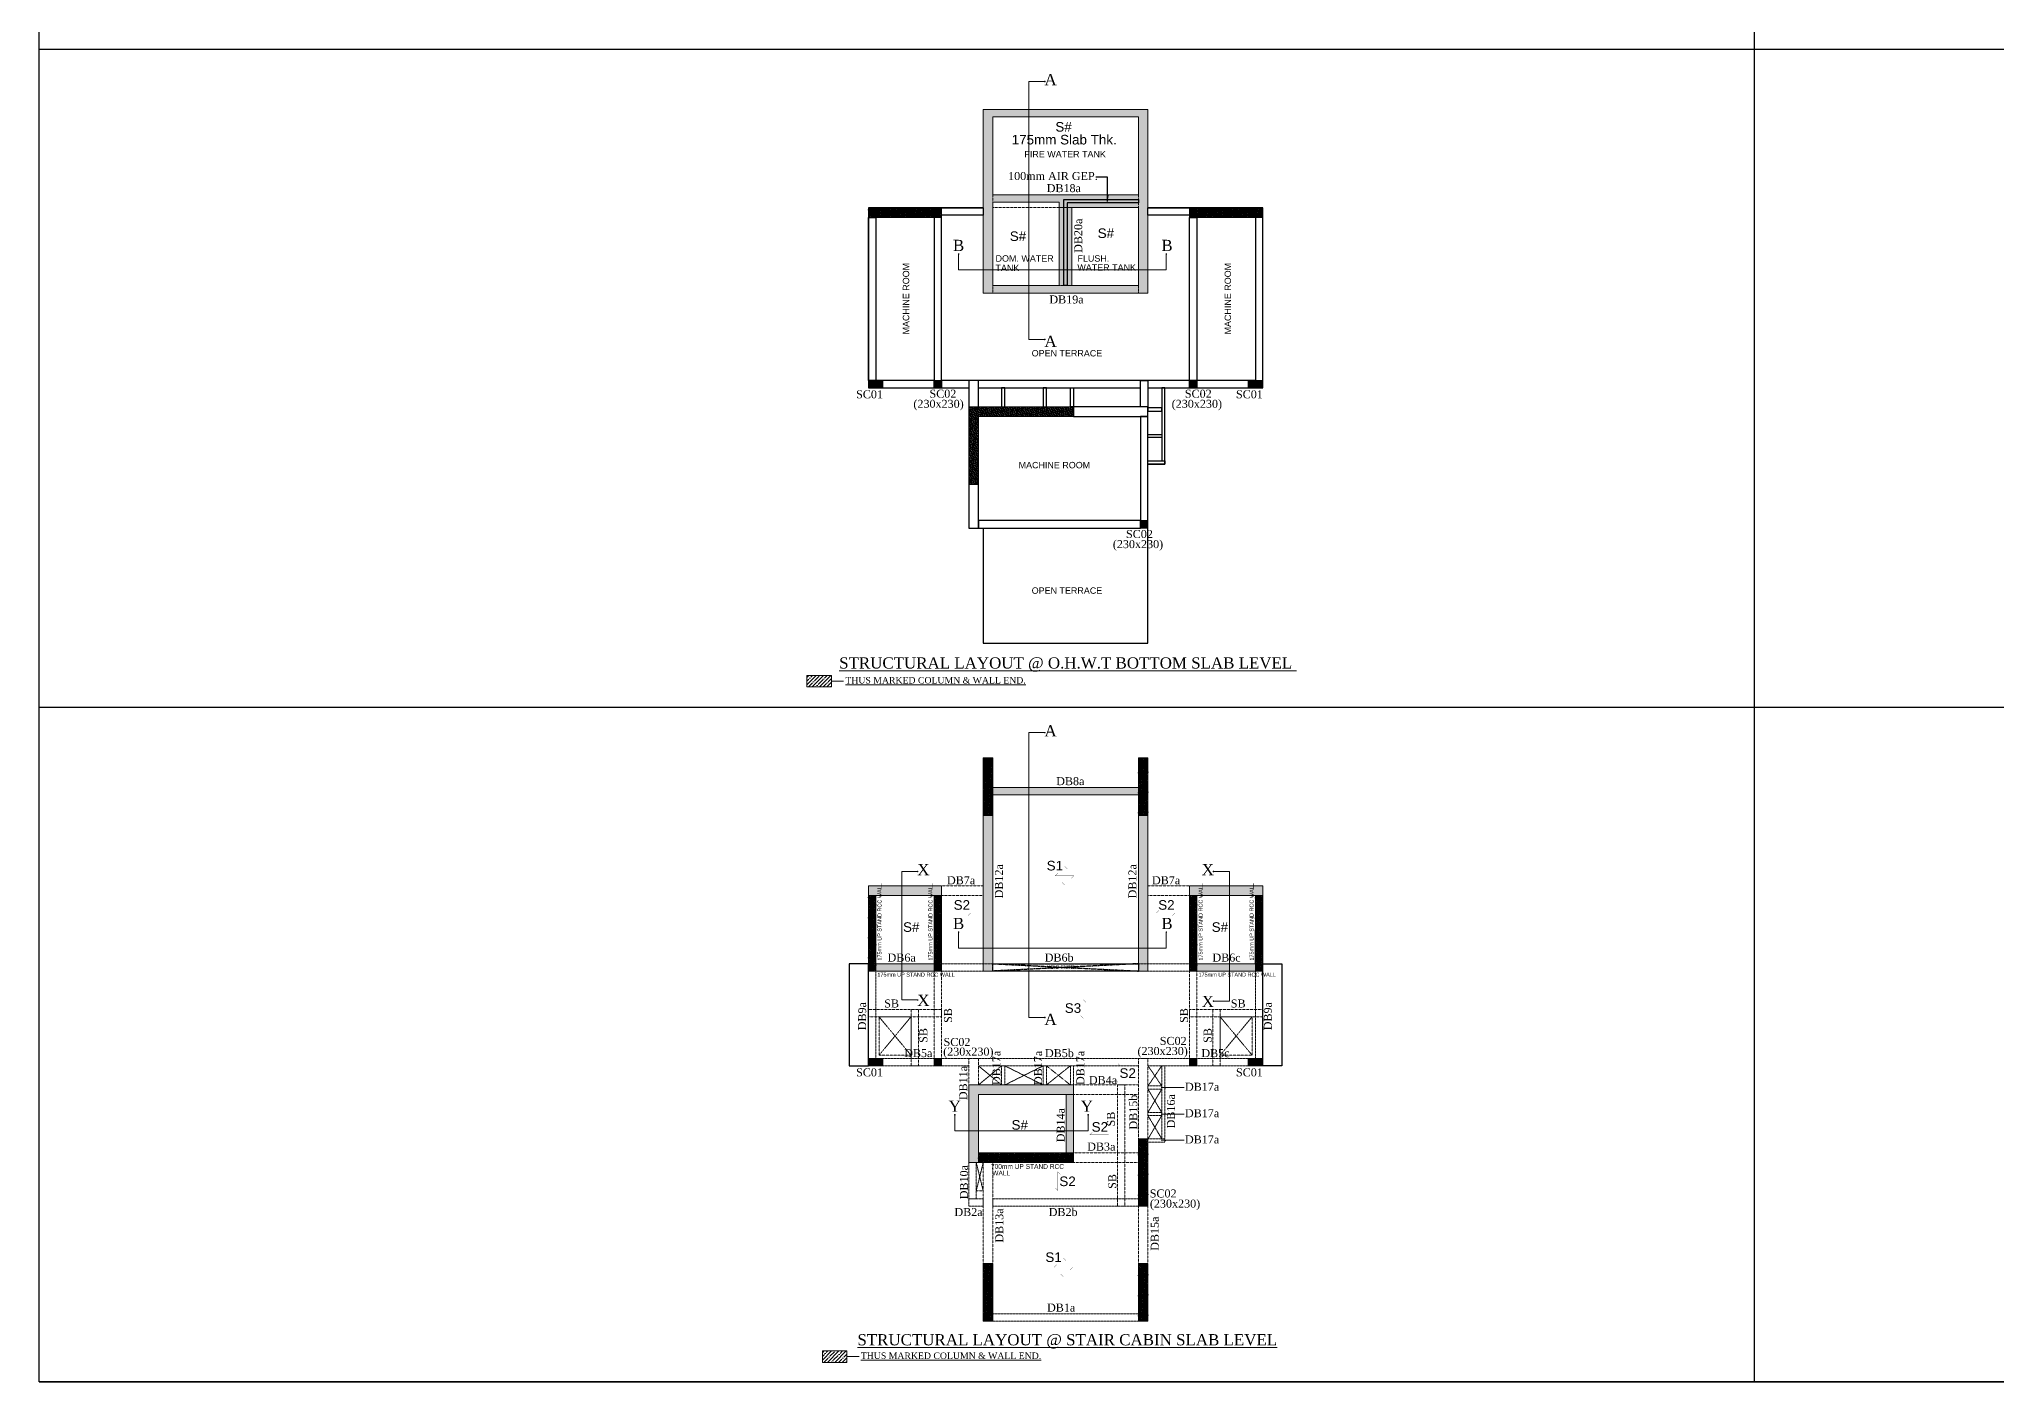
# Model space of a CAD drawing. Header units: millimetres. Extents: x 9787089 to 10042845, y -7706546 to -7623003.
# Drawn here: x 9787089 to 9848265, y -7706546 to -7664582 of the extents above; entities that cross this region are included whole.
import ezdxf
from ezdxf.enums import TextEntityAlignment as Align

# ---------------------------------------------------------------- set-up
doc = ezdxf.new("R2010")
doc.units = ezdxf.units.MM
doc.header["$LTSCALE"] = 10
doc.linetypes.add('( Hidden )', pattern=[0.375, 0.25, -0.125])
doc.linetypes.add('HIDDEN', pattern=[0.375, 0.25, -0.125])
for name, color, linetype, lineweight in [('PROJECTION', 8, 'Continuous', 15), ('S-B-100X600', 2, 'HIDDEN', 0), ('S-B-230X450', 132, 'HIDDEN', 0), ('S-B-230X600', 1, 'HIDDEN', 0), ('S-B-300X600', 30, 'HIDDEN', 0), ('S-B-400X450', 221, 'HIDDEN', 0), ('S-B-SB', 3, 'HIDDEN', 0), ('S-COLUMN_H', 250, 'Continuous', 0), ('S-CUT OUT LINE', 9, 'Continuous', 0), ('S-SECTION MARK', 7, 'Continuous', 0), ('S-STEEL SLAB', 6, 'Continuous', 0), ('S-TEXT', 7, 'Continuous', 0), ('S-TEXT B', 7, 'Continuous', 0), ('S-TEXT TITLE', 1, 'Continuous', 0), ('SLAB NO', 30, 'Continuous', 0)]:
    doc.layers.add(name, color=color, linetype=linetype, lineweight=lineweight)
doc.layers.add('S-COLUMN & WALL', color=7, linetype='Continuous', lineweight=18, true_color=0xfa321e)
doc.styles.add('135', font='arial.ttf', dxfattribs={"width": 0.8, "height": 135})
doc.styles.add('arial narrow', font='ARIALN.TTF')
doc.styles.add('dim', font='arial.ttf')
doc.styles.get("Standard").update_dxf_attribs({"font": 'arial.ttf'})
doc.styles.add('TEXT', font='times.ttf')
doc.dimstyles.new('75', dxfattribs={"dimtxt": 135, "dimasz": 90, "dimexe": 0.1, "dimexo": 0.03, "dimgap": 0.09, "dimtad": 1, "dimdec": 0, "dimzin": 0, "dimdsep": 46, "dimtxsty": '135', "dimblk": 'ARCHTICK', "dimcen": 0.09, "dimclrd": 256, "dimclre": 256, "dimclrt": 256, "dimadec": 0, "dimazin": 0, "dimtfac": 1, "dimtdec": 0, "dimtofl": 0, "dimtmove": 1, "dimatfit": 3, "dimldrblk": 'DOTSMALL', "dimfxl": 1, "dimtolj": 1, "dimtzin": 0, "dimlwd": -1, "dimlwe": -1, "dimarcsym": 0})
doc.dimstyles.new('SETU', dxfattribs={"dimtxt": 200, "dimasz": 200, "dimexe": 100, "dimexo": 100, "dimgap": 35, "dimtad": 1, "dimdec": 0, "dimzin": 0, "dimdsep": 46, "dimtxsty": 'Standard', "dimblk": 'OBLIQUE', "dimcen": 0.09, "dimdle": 100, "dimclrd": 256, "dimclre": 256, "dimclrt": 256, "dimadec": 1, "dimazin": 0, "dimtfac": 1, "dimtdec": 0, "dimtix": 1, "dimtofl": 0, "dimtmove": 2, "dimatfit": 0, "dimfxl": 1, "dimtolj": 1, "dimtzin": 0, "dimlwd": -1, "dimlwe": -1, "dimarcsym": 0})
pattern_1 = [(45, (0, 11662.937), (16.83798023, 61.73926083), [79.375, -15.875, 0, -15.875])]
pattern_2 = [(45, (10035, 11662.937), (16.83798023, 61.73926083), [79.375, -15.875, 0, -15.875])]
pattern_3 = [(45, (0, 6754.18), (16.83798023, 61.73926083), [79.375, -15.875, 0, -15.875])]

# ---------------------------------------------------------------- blocks, each defined once
blk = doc.blocks.new('_Oblique')
at = {"color": 0, "linetype": 'ByBlock', "lineweight": -2}
blk.add_line((-0.5, -0.5), (0.5, 0.5), dxfattribs=at)
blk = doc.blocks.new('_ArchTick')
at = {"color": 0, "linetype": 'ByBlock', "const_width": 0.15}
blk.add_lwpolyline([(-0.5, -0.5), (0.5, 0.5)], dxfattribs=at)
blk = doc.blocks.new('SLAB')
at = {"layer": 'S-STEEL SLAB', "const_width": 5}
blk.add_lwpolyline([(60, -117), (0, -177), (0, 255), (-60, 195)], dxfattribs=at)

msp = doc.modelspace()

# ---------------------------------------------------------------- hatches: boundary and pattern name
at = {"ltscale": 0.1, "true_color": 0x00ffff}
h = msp.add_hatch(dxfattribs=at)
h.set_pattern_fill('ANGLE', color=4, scale=5, angle=45)
h.set_pattern_definition([(45, (0, -5953.713), (-24.69570433, 24.69570433), [25.4, -9.525]), (135, (0, -5953.713), (-24.69570433, -24.69570433), [25.4, -9.525])])
h.paths.add_polyline_path([(9821439.3, -7669595.6), (9821439.3, -7669695.6), (9819214.3, -7669695.6), (9819214.3, -7672285.6), (9819114.3, -7672285.6), (9819114.3, -7669595.6)])
at = {"layer": 'PROJECTION', "ltscale": 25}
h = msp.add_hatch(dxfattribs=at)
h.set_pattern_fill('ANSI35', color=8, scale=650)
h.set_pattern_definition([(45, (9756392.47, -7607306), (-114.90485, 114.90485), []), (45, (9756507.37, -7607306), (-114.90485, 114.90485), [203.125, -40.625, 0, -40.625])])
h.paths.add_polyline_path([(9811081.5, -7684469.4), (9811846.4, -7684469.4), (9811846.4, -7684828.5), (9811081.5, -7684828.5)])
h = msp.add_hatch(dxfattribs=at)
h.set_pattern_fill('ANSI35', color=8, scale=650)
h.set_pattern_definition([(45, (9756875.51, -7628415.74), (-114.90485, 114.90485), []), (45, (9756990.42, -7628415.74), (-114.90485, 114.90485), [203.125, -40.625, 0, -40.625])])
h.paths.add_polyline_path([(9811564.5, -7705579.1), (9812329.4, -7705579.1), (9812329.4, -7705938.3), (9811564.5, -7705938.3)])
at = {"layer": 'S-COLUMN & WALL', "lineweight": 0, "true_color": 0x4dffa6}
h = msp.add_hatch(dxfattribs=at)
h.set_pattern_fill('AR-CONC', color=101, scale=0.5)
h.set_pattern_definition([(50, (11818.47, -575.006), (91.0923345, -7.96954277), [9.525, -104.775]), (355, (11818.47, -575.01), (-17.6217107, 95.5284226), [7.62, -83.8202921]), (100.4514447, (11826.06, -575.67), (73.47062355, 87.55887596), [8.0950044, -89.0451223]), (46.1842, (11818.47, -549.61), (135.5395204, -21.021164), [14.2875, -157.1625]), (96.6355576, (11829.76, -551.36), (118.702067, 123.7130623), [12.1425116, -133.5678041]), (351.1841512, (11818.47, -549.6), (118.702067, 123.7130623), [11.4299835, -125.729866]), (21, (11831.17, -555.956), (75.80719563, -51.1325991), [9.525, -104.775]), (326, (11831.17, -555.96), (30.9010142, 92.09398306), [7.62, -83.82]), (71.451445, (11837.484, -560.22), (106.70820964, 40.96138444), [8.0950044, -89.0449688]), (37.5, (11818.467, -575.006), (1.544301625, 42.27751944), [0, -82.804, 0, -85.09, 0, -84.1375]), (7.5, (11818.467, -575.006), (33.40983126, 50.09028741), [0, -48.514, 0, -80.899, 0, -32.0675]), (327.5, (11790.146, -575.006), (67.79529758, -2.864372), [0, -31.75, 0, -99.06, 0, -131.445]), (317.5, (11777.446, -575.006), (74.0645907, 12.71324552), [0, -41.275, 0, -65.786, 0, -93.345])])
h.paths.add_polyline_path([(9816589.3, -7672515.6), (9821739.3, -7672515.6), (9821739.3, -7666782.3), (9816589.3, -7666782.3)])
h.paths.add_polyline_path([(9821439.3, -7669445.6), (9816889.3, -7669445.6), (9816889.3, -7667012.3), (9821439.3, -7667012.3)], flags=16)
h.paths.add_polyline_path([(9821439.3, -7669695.6), (9819214.3, -7669695.6), (9819214.3, -7672285.6), (9819114.3, -7672285.6), (9819114.3, -7669595.6), (9821439.3, -7669595.6)], flags=16)
h.paths.add_polyline_path([(9819364.3, -7672285.6), (9821439.3, -7672285.6), (9821439.3, -7669845.6), (9819364.3, -7669845.6)], flags=16)
h.paths.add_polyline_path([(9818964.3, -7669675.6), (9816889.3, -7669675.6), (9816889.3, -7672285.6), (9818964.3, -7672285.6)], flags=16)
at = {"layer": 'S-COLUMN & WALL', "ltscale": 0.1}
h = msp.add_hatch(color=250, dxfattribs=at)
h.dxf.hatch_style = 1
h.paths.add_polyline_path([(9813004.3, -7675245.5), (9813454.3, -7675245.5), (9813454.3, -7675475.5), (9813004.3, -7675475.5)])
h = msp.add_hatch(color=250, dxfattribs=at)
h.dxf.hatch_style = 1
h.paths.add_polyline_path([(9815059.3, -7675245.5), (9815289.3, -7675245.5), (9815289.3, -7675475.5), (9815059.3, -7675475.5)])
h = msp.add_hatch(color=250, dxfattribs=at)
h.dxf.hatch_style = 1
h.paths.add_polyline_path([(9823039.3, -7675245.5), (9823269.3, -7675245.5), (9823269.3, -7675475.5), (9823039.3, -7675475.5)])
h = msp.add_hatch(color=250, dxfattribs=at)
h.dxf.hatch_style = 1
h.paths.add_polyline_path([(9824874.3, -7675245.5), (9825324.3, -7675245.5), (9825324.3, -7675475.5), (9824874.3, -7675475.5)])
h = msp.add_hatch(color=250, dxfattribs=at)
h.dxf.hatch_style = 1
h.paths.add_polyline_path([(9821509.3, -7679630.6), (9821739.3, -7679630.6), (9821739.3, -7679860.6), (9821509.3, -7679860.6)])
at = {"layer": 'S-COLUMN & WALL', "lineweight": 0, "true_color": 0x4dffa6}
h = msp.add_hatch(dxfattribs=at)
h.set_pattern_fill('AR-CONC', color=101, scale=0.5)
h.set_pattern_definition([(50, (0, 11662.94), (91.0923345, -7.96954277), [9.525, -104.775]), (355, (0, 11662.94), (-17.6217107, 95.5284226), [7.62, -83.8202921]), (100.4514447, (7.59, 11662.27), (73.47062355, 87.55887596), [8.0950044, -89.0451223]), (46.1842, (0, 11688.34), (135.5395204, -21.021164), [14.2875, -157.1625]), (96.6355576, (11.3, 11686.59), (118.702067, 123.7130623), [12.1425116, -133.5678041]), (351.1841512, (0, 11688.34), (118.702067, 123.7130623), [11.4299835, -125.729866]), (21, (12.7, 11681.99), (75.80719563, -51.1325991), [9.525, -104.775]), (326, (12.7, 11681.99), (30.9010142, 92.09398306), [7.62, -83.82]), (71.451445, (19.02, 11677.73), (106.70820964, 40.96138444), [8.0950044, -89.0449688]), (37.5, (0, 11662.937), (1.544301625, 42.27751944), [0, -82.804, 0, -85.09, 0, -84.1375]), (7.5, (0, 11662.937), (33.40983126, 50.09028741), [0, -48.514, 0, -80.899, 0, -32.0675]), (327.5, (-28.32, 11662.937), (67.79529758, -2.864372), [0, -31.75, 0, -99.06, 0, -131.445]), (317.5, (-41.02, 11662.94), (74.0645907, 12.71324552), [0, -41.275, 0, -65.786, 0, -93.345])])
h.paths.add_polyline_path([(9816589.3, -7693707.5), (9816589.3, -7687974.2), (9821739.3, -7687974.2), (9821739.2, -7693707.5), (9821439.2, -7693707.5), (9821439.2, -7688204.2), (9816889.3, -7688204.2), (9816889.3, -7693707.5)])
at = {"layer": 'S-COLUMN & WALL', "lineweight": 0, "true_color": 0xff668c}
h = msp.add_hatch(dxfattribs=at)
h.set_pattern_fill('AR-CONC', color=11, scale=0.5)
h.paths.add_polyline_path([(9813004.3, -7691347.5), (9813004.3, -7693707.5), (9815289.3, -7693707.5), (9815289.3, -7691347.5), (9815060.1, -7691347.5), (9815058.5, -7693477.5), (9813234.1, -7693477.5), (9813234.1, -7691347.5)])
h = msp.add_hatch(dxfattribs=at)
h.set_pattern_fill('AR-CONC', color=11, scale=0.5)
h.set_pattern_definition([(50, (10035, 0), (91.0923345, -7.96954277), [9.525, -104.775]), (355, (10035, 0), (-17.6217107, 95.5284226), [7.62, -83.8202921]), (100.4514447, (10042.59, -0.66), (73.47062355, 87.55887596), [8.0950044, -89.0451223]), (46.1842, (10035, 25.4), (135.5395204, -21.021164), [14.2875, -157.1625]), (96.6355576, (10046.29, 23.65), (118.702067, 123.7130623), [12.1425116, -133.5678041]), (351.1841512, (10035, 25.4), (118.702067, 123.7130623), [11.4299835, -125.729866]), (21, (10047.7, 19.05), (75.80719563, -51.1325991), [9.525, -104.775]), (326, (10047.7, 19.05), (30.9010142, 92.09398306), [7.62, -83.82]), (71.451445, (10054.015, 14.79), (106.70820964, 40.96138444), [8.0950044, -89.0449688]), (37.5, (10034.998, 0), (1.544301625, 42.27751944), [0, -82.804, 0, -85.09, 0, -84.1375]), (7.5, (10035, 0), (33.40983126, 50.09028741), [0, -48.514, 0, -80.899, 0, -32.0675]), (327.5, (10006.677, 0), (67.79529758, -2.864372), [0, -31.75, 0, -99.06, 0, -131.445]), (317.5, (9993.977, 0), (74.0645907, 12.71324552), [0, -41.275, 0, -65.786, 0, -93.345])])
h.paths.add_polyline_path([(9823039.3, -7691347.5), (9823039.3, -7693707.5), (9825324.3, -7693707.5), (9825324.3, -7691347.5), (9825095.1, -7691347.5), (9825093.5, -7693477.5), (9823269.1, -7693477.5), (9823269.1, -7691347.5)])
at = {"layer": 'S-COLUMN & WALL', "ltscale": 0.1}
h = msp.add_hatch(color=250, dxfattribs=at)
h.dxf.hatch_style = 1
h.paths.add_polyline_path([(9813004.3, -7696437.4), (9813454.3, -7696437.4), (9813454.3, -7696667.4), (9813004.3, -7696667.4)])
h = msp.add_hatch(color=250, dxfattribs=at)
h.dxf.hatch_style = 1
h.paths.add_polyline_path([(9815059.3, -7696437.4), (9815289.3, -7696437.4), (9815289.3, -7696667.4), (9815059.3, -7696667.4)])
h = msp.add_hatch(color=250, dxfattribs=at)
h.dxf.hatch_style = 1
h.paths.add_polyline_path([(9823039.3, -7696437.4), (9823269.3, -7696437.4), (9823269.3, -7696667.4), (9823039.3, -7696667.4)])
h = msp.add_hatch(color=250, dxfattribs=at)
h.dxf.hatch_style = 1
h.paths.add_polyline_path([(9824874.3, -7696437.4), (9825324.3, -7696437.4), (9825324.3, -7696667.4), (9824874.3, -7696667.4)])
at = {"layer": 'S-COLUMN & WALL', "lineweight": 0, "true_color": 0x8157ff}
h = msp.add_hatch(dxfattribs=at)
h.set_pattern_fill('AR-CONC', color=171, scale=0.5)
h.set_pattern_definition([(50, (-2e-06, -21191.935), (91.0923345, -7.96954277), [9.525, -104.775]), (355, (-2e-06, -21191.935), (-17.6217107, 95.5284226), [7.62, -83.8202921]), (100.4514447, (7.59, -21192.6), (73.47062355, 87.55887596), [8.0950044, -89.0451223]), (46.1842, (-2e-06, -21166.54), (135.5395204, -21.021164), [14.2875, -157.1625]), (96.6355576, (11.3, -21168.29), (118.702067, 123.7130623), [12.1425116, -133.5678041]), (351.1841512, (-2e-06, -21166.54), (118.702067, 123.7130623), [11.4299835, -125.729866]), (21, (12.7, -21172.885), (75.80719563, -51.1325991), [9.525, -104.775]), (326, (12.7, -21172.885), (30.9010142, 92.09398306), [7.62, -83.82]), (71.451445, (19.02, -21177.15), (106.70820964, 40.96138444), [8.0950044, -89.0449688]), (37.5, (-2e-06, -21191.935), (1.544301625, 42.27751944), [0, -82.804, 0, -85.09, 0, -84.1375]), (7.5, (-2e-06, -21191.935), (33.40983126, 50.09028741), [0, -48.514, 0, -80.899, 0, -32.0675]), (327.5, (-28.32, -21191.935), (67.79529758, -2.864372), [0, -31.75, 0, -99.06, 0, -131.445]), (317.5, (-41.02, -21191.935), (74.0645907, 12.71324552), [0, -41.275, 0, -65.786, 0, -93.345])])
h.paths.add_polyline_path([(9816439.3, -7699692.5), (9819414.3, -7699692.5), (9819414.3, -7697567.5), (9819184.3, -7697567.5), (9819184.3, -7699462.5), (9816439.3, -7699462.5)])
at = {"layer": 'S-COLUMN & WALL', "ltscale": 0.1}
h = msp.add_hatch(color=250, dxfattribs=at)
h.dxf.hatch_style = 1
h.paths.add_polyline_path([(9821509.3, -7700822.5), (9821739.3, -7700822.5), (9821739.3, -7701052.5), (9821509.3, -7701052.5)])
at = {"layer": 'S-COLUMN_H', "lineweight": 0}
h = msp.add_hatch(dxfattribs=at)
h.set_pattern_fill('ANSI36', color=8, scale=10)
h.set_pattern_definition(pattern_3)
h.paths.add_polyline_path([(9813004.3, -7670155.6), (9815289.3, -7670155.6), (9815289.3, -7669855.6), (9813004.3, -7669855.6)])
h = msp.add_hatch(dxfattribs=at)
h.set_pattern_fill('ANSI36', color=8, scale=10)
h.set_pattern_definition(pattern_3)
h.paths.add_polyline_path([(9823039.3, -7670155.6), (9825324.3, -7670155.6), (9825324.3, -7669855.6), (9823039.3, -7669855.6)])
h = msp.add_hatch(dxfattribs=at)
h.set_pattern_fill('ANSI36', color=8, scale=10)
h.set_pattern_definition(pattern_3)
h.paths.add_polyline_path([(9816439.3, -7676375.6), (9819414.3, -7676375.6), (9819414.3, -7676075.6), (9816139.3, -7676075.6), (9816139.3, -7678500.6), (9816439.3, -7678500.6), (9816439.3, -7678200.6)])
h = msp.add_hatch(dxfattribs=at)
h.set_pattern_fill('ANSI36', color=8, scale=10)
h.set_pattern_definition(pattern_1)
h.paths.add_polyline_path([(9816589.3, -7688842.5), (9816889.3, -7688842.5), (9816889.3, -7687042.5), (9816589.3, -7687042.5)])
h = msp.add_hatch(dxfattribs=at)
h.set_pattern_fill('ANSI36', color=8, scale=10)
h.set_pattern_definition(pattern_1)
h.paths.add_polyline_path([(9821439.3, -7688842.5), (9821739.3, -7688842.5), (9821739.3, -7687042.5), (9821439.3, -7687042.5)])
h = msp.add_hatch(color=8, dxfattribs=at)
h.dxf.hatch_style = 1
h.paths.add_polyline_path([(9815289.3, -7691347.5), (9815289.3, -7691047.5), (9813004.3, -7691047.5), (9813004.3, -7691347.5)])
h = msp.add_hatch(dxfattribs=at)
h.set_pattern_fill('ANSI36', color=8, scale=10)
h.set_pattern_definition(pattern_1)
h.paths.add_polyline_path([(9813234.3, -7691347.5), (9813004.3, -7691347.5), (9813004.3, -7693707.5), (9813234.3, -7693707.5)])
h = msp.add_hatch(dxfattribs=at)
h.set_pattern_fill('ANSI36', color=8, scale=10)
h.set_pattern_definition(pattern_1)
h.paths.add_polyline_path([(9815059.3, -7693707.5), (9815289.3, -7693707.5), (9815289.3, -7691347.5), (9815059.3, -7691347.5)])
h = msp.add_hatch(color=8, dxfattribs=at)
h.dxf.hatch_style = 1
h.paths.add_polyline_path([(9825324.3, -7691347.5), (9825324.3, -7691047.5), (9823039.3, -7691047.5), (9823039.3, -7691347.5)])
h = msp.add_hatch(dxfattribs=at)
h.set_pattern_fill('ANSI36', color=8, scale=10)
h.set_pattern_definition(pattern_2)
h.paths.add_polyline_path([(9823269.3, -7691347.5), (9823039.3, -7691347.5), (9823039.3, -7693707.5), (9823269.3, -7693707.5)])
h = msp.add_hatch(dxfattribs=at)
h.set_pattern_fill('ANSI36', color=8, scale=10)
h.set_pattern_definition(pattern_2)
h.paths.add_polyline_path([(9825094.3, -7693707.5), (9825324.3, -7693707.5), (9825324.3, -7691347.5), (9825094.3, -7691347.5)])
h = msp.add_hatch(color=8, dxfattribs=at)
h.dxf.hatch_style = 1
h.paths.add_polyline_path([(9816439.3, -7697567.5), (9819414.3, -7697567.5), (9819414.3, -7697267.5), (9816139.3, -7697267.5), (9816139.3, -7699692.5), (9816439.3, -7699692.5), (9816439.3, -7699392.5)])
h = msp.add_hatch(dxfattribs=at)
h.set_pattern_fill('ANSI36', color=8, scale=10)
h.set_pattern_definition(pattern_1)
h.paths.add_polyline_path([(9821439.3, -7701052.5), (9821739.3, -7701052.5), (9821739.3, -7698952.5), (9821439.3, -7698952.5)])
h = msp.add_hatch(dxfattribs=at)
h.set_pattern_fill('ANSI36', color=8, scale=10)
h.set_pattern_definition(pattern_1)
h.paths.add_polyline_path([(9819414.3, -7699692.5), (9819414.3, -7699392.5), (9816439.3, -7699392.5), (9816439.3, -7699692.5)])
h = msp.add_hatch(dxfattribs=at)
h.set_pattern_fill('ANSI36', color=8, scale=10)
h.set_pattern_definition(pattern_1)
h.paths.add_polyline_path([(9816589.3, -7704647.5), (9816889.3, -7704647.5), (9816889.3, -7702847.5), (9816589.3, -7702847.5)])
h = msp.add_hatch(dxfattribs=at)
h.set_pattern_fill('ANSI36', color=8, scale=10)
h.set_pattern_definition(pattern_1)
h.paths.add_polyline_path([(9821439.3, -7704647.5), (9821739.3, -7704647.5), (9821739.3, -7702847.5), (9821439.3, -7702847.5)])

# ---------------------------------------------------------------- linework, layer by layer
at = {"color": 8}
for p, q in [((9840676.6, -7623003.1), (9840676.6, -7706545.8)), ((9787089.2, -7664895.1), (9906913.9, -7664895.1)), ((9787089.2, -7685457.3), (9906913.9, -7685457.3)), ((9787089.2, -7706545.8), (9906913.9, -7706545.8))]:
    msp.add_line(p, q, dxfattribs=at)
at = {"color": 212, "linetype": 'HIDDEN', "ltscale": 10, "true_color": 0xcc00cc}
for p, q in [((9821439.2, -7693477.4), (9816889.3, -7693707.4)), ((9816889.3, -7693477.4), (9821439.2, -7693707.4))]:
    msp.add_line(p, q, dxfattribs=at)
at = {"color": 8}
for points in [[(9787089.2, -7623003.1), (10042844.7, -7623003.1), (10042844.7, -7706545.8), (9787089.2, -7706545.8)], [(9813004.3, -7670155.6), (9813234.3, -7670155.6), (9813234.3, -7675245.5), (9813004.3, -7675245.5)], [(9815059.3, -7675245.5), (9815289.3, -7675245.5), (9815289.3, -7670155.6), (9815059.3, -7670155.6)], [(9815288.8, -7669855.6), (9816588.8, -7669855.6), (9816588.8, -7670085.6), (9815288.8, -7670085.6)], [(9821738.8, -7669855.5), (9823038.8, -7669855.5), (9823038.8, -7670085.6), (9821738.8, -7670085.6)], [(9823039.3, -7670155.6), (9823269.3, -7670155.6), (9823269.3, -7675245.5), (9823039.3, -7675245.5)], [(9825094.3, -7675245.5), (9825324.3, -7675245.5), (9825324.3, -7670155.6), (9825094.3, -7670155.6)], [(9813234.3, -7675475.5), (9815059.3, -7675475.5), (9815059.3, -7675245.5), (9813234.3, -7675245.5)], [(9816138.8, -7676075.6), (9816438.8, -7676075.6), (9816438.8, -7675245.5), (9816138.8, -7675245.5)], [(9817163.8, -7676075.6), (9817263.8, -7676075.6), (9817263.8, -7675475.5), (9817163.8, -7675475.5)], [(9818463.8, -7676075.6), (9818563.8, -7676075.6), (9818563.8, -7675475.5), (9818463.8, -7675475.5)], [(9819313.8, -7675475.5), (9819413.8, -7675475.5), (9819413.8, -7676075.5), (9819313.8, -7676075.5)], [(9821508.9, -7675245.5), (9821739.3, -7675245.5), (9821739.3, -7676075.6), (9821508.9, -7676075.6)], [(9822168.9, -7677760.6), (9822268.9, -7677760.6), (9822268.9, -7675475.5), (9822168.9, -7675475.5)], [(9823269.3, -7675475.5), (9825094.3, -7675475.5), (9825094.3, -7675245.5), (9823269.3, -7675245.5)], [(9819414.3, -7676375.6), (9821739.3, -7676375.6), (9821739.3, -7676075.6), (9819414.3, -7676075.6)], [(9821738.9, -7676205.5), (9822168.9, -7676205.5), (9822168.9, -7676105.5), (9821738.9, -7676105.5)], [(9821509.3, -7679630.6), (9821739.3, -7679630.6), (9821739.3, -7676375.6), (9821509.3, -7676375.6)], [(9821738.9, -7676933), (9822168.9, -7676933), (9822168.9, -7677033), (9821738.9, -7677033)], [(9821738.8, -7677760.6), (9822268.9, -7677760.6), (9822268.9, -7677860.5), (9821738.8, -7677860.5)], [(9816439.3, -7678500.6), (9816139.3, -7678500.6), (9816139.3, -7679860.6), (9816439.3, -7679860.6)], [(9816439.3, -7679860.6), (9821509.3, -7679860.6), (9821509.3, -7679630.6), (9816439.3, -7679630.6)], [(9812404.3, -7696667.5), (9813004.3, -7696667.5), (9813004.3, -7693477.5), (9812404.3, -7693477.5)], [(9825324.3, -7693477.5), (9825924.3, -7693477.5), (9825924.3, -7696667.4), (9825324.3, -7696667.4)]]:
    msp.add_lwpolyline(points, close=True, dxfattribs=at)
at = {"color": 4, "ltscale": 0.1, "true_color": 0x00ffff}
msp.add_lwpolyline([(9821439.3, -7669595.6), (9821439.3, -7669695.6), (9819214.3, -7669695.6), (9819214.3, -7672285.6), (9819114.3, -7672285.6), (9819114.3, -7669595.6)], close=True, dxfattribs=at)
at = {"color": 8}
for points in [[(9816589.3, -7669855.6), (9813004.3, -7669855.6), (9813004.3, -7675475.5), (9816139.3, -7675475.5), (9816139.3, -7679860.6), (9816589.3, -7679860.6), (9816589.3, -7683455.6), (9821739.3, -7683455.6), (9821739.3, -7677860.5), (9822269.3, -7677860.5), (9822269.3, -7675475.5), (9825324.3, -7675475.5), (9825324.3, -7669855.6), (9821739.3, -7669855.5)], [(9821738.9, -7675475.5), (9823038.8, -7675475.5), (9823038.8, -7675245.5), (9815288.8, -7675245.5), (9815288.8, -7675475.5), (9816138.8, -7675475.5)], [(9816438.8, -7675475.5), (9821508.9, -7675475.5)]]:
    msp.add_lwpolyline(points, dxfattribs=at)
at = {"color": 212, "linetype": 'HIDDEN', "ltscale": 10, "true_color": 0xcc00cc}
msp.add_lwpolyline([(9816889.3, -7693477.4), (9821439.2, -7693477.4), (9821439.2, -7693707.4), (9816889.3, -7693707.4)], close=True, dxfattribs=at)
at = {"layer": 'S-B-100X600'}
for points in [[(9817164.3, -7697267.5), (9817264.3, -7697267.5), (9817264.3, -7696667.4), (9817164.3, -7696667.4)], [(9818464.3, -7697267.5), (9818564.3, -7697267.5), (9818564.3, -7696667.4), (9818464.3, -7696667.4)], [(9819314.3, -7696667.4), (9819414.3, -7696667.4), (9819414.3, -7697267.4), (9819314.3, -7697267.4)], [(9822169.3, -7698952.5), (9822269.3, -7698952.5), (9822269.3, -7696667.4), (9822169.3, -7696667.4)], [(9821739.3, -7697397.4), (9822169.3, -7697397.4), (9822169.3, -7697297.4), (9821739.3, -7697297.4)], [(9821739.3, -7698124.9), (9822169.3, -7698124.9), (9822169.3, -7698224.9), (9821739.3, -7698224.9)], [(9821739.2, -7698952.5), (9822269.3, -7698952.5), (9822269.3, -7699052.4), (9821739.2, -7699052.4)]]:
    msp.add_lwpolyline(points, close=True, dxfattribs=at)
at = {"layer": 'S-B-230X450', "linetype": 'HIDDEN'}
msp.add_lwpolyline([(9816889.3, -7672515.6), (9821439.3, -7672515.6), (9821439.3, -7672285.6), (9816889.3, -7672285.6)], close=True, dxfattribs=at)
at = {"layer": 'S-B-230X600', "linetype": 'HIDDEN'}
for p, q in [((9816589.3, -7687974.2), (9821739.3, -7687974.3)), ((9816589.3, -7688204.2), (9821739.3, -7688204.3)), ((9815289.3, -7693477.4), (9823039.3, -7693477.5)), ((9815289.3, -7693707.4), (9823039.3, -7693707.5))]:
    msp.add_line(p, q, dxfattribs=at)
for points in [[(9815059.3, -7693477.5), (9815059.3, -7693707.5), (9813234.3, -7693707.5), (9813234.3, -7693477.5)], [(9825094.3, -7693477.5), (9825094.3, -7693707.5), (9823269.3, -7693707.5), (9823269.3, -7693477.5)], [(9813004.3, -7693707.4), (9813234.3, -7693707.4), (9813234.3, -7696667.4), (9813004.3, -7696667.4)], [(9825094.3, -7693707.5), (9825324.3, -7693707.5), (9825324.3, -7696667.4), (9825094.3, -7696667.4)], [(9819184.3, -7697567.5), (9819414.3, -7697567.5), (9819414.3, -7699392.5), (9819184.3, -7699392.5)], [(9816143.3, -7700822.5), (9816373.3, -7700822.5), (9816373.3, -7699692.5), (9816143.3, -7699692.5)], [(9816143.3, -7701052.5), (9816589.3, -7701052.5), (9816589.3, -7700822.5), (9816143.3, -7700822.5)], [(9816889.3, -7700822.5), (9821439.3, -7700822.5), (9821439.3, -7701052.5), (9816889.3, -7701052.5)], [(9816889.3, -7704647.5), (9821439.3, -7704647.5), (9821439.3, -7704417.4), (9816889.3, -7704417.4)]]:
    msp.add_lwpolyline(points, close=True, dxfattribs=at)
for points in [[(9816139.3, -7696667.4), (9813234.3, -7696667.4), (9813234.3, -7696437.4), (9825094.3, -7696437.4), (9825094.3, -7696667.4), (9821739.3, -7696667.4)], [(9821439.3, -7696667.4), (9816439.3, -7696667.4)]]:
    msp.add_lwpolyline(points, dxfattribs=at)
at = {"layer": 'S-B-300X600', "linetype": 'HIDDEN', "ltscale": 0.9}
for points in [[(9816589.3, -7693477.4), (9816589.3, -7688842.4), (9816889.3, -7688842.4), (9816889.3, -7693477.4)], [(9821439.3, -7693477.5), (9821439.3, -7688842.3), (9821739.3, -7688842.3), (9821739.3, -7693477.5)]]:
    msp.add_lwpolyline(points, dxfattribs=at)
for points in [[(9815289.3, -7691047.5), (9816589.3, -7691047.5), (9816589.3, -7691347.4), (9815289.3, -7691347.4)], [(9823039.3, -7691347.4), (9821739.3, -7691347.4), (9821739.3, -7691047.4), (9823039.3, -7691047.4)], [(9816139.3, -7697267.4), (9816439.3, -7697267.4), (9816439.3, -7696437.4), (9816139.3, -7696437.4)], [(9821439.3, -7698952.5), (9821739.3, -7698952.5), (9821739.3, -7696437.4), (9821439.3, -7696437.4)], [(9821439.3, -7697567.4), (9819414.3, -7697567.4), (9819414.3, -7697267.5), (9821439.3, -7697267.5)], [(9821439.3, -7699692.4), (9819414.3, -7699692.4), (9819414.3, -7699392.5), (9821439.3, -7699392.5)], [(9816889.3, -7699692.5), (9816589.3, -7699692.5), (9816589.3, -7702847.5), (9816889.3, -7702847.5)], [(9821439.3, -7702847.4), (9821739.3, -7702847.4), (9821739.3, -7701052.5), (9821439.3, -7701052.5)]]:
    msp.add_lwpolyline(points, close=True, dxfattribs=at)
at = {"layer": 'S-B-400X450', "linetype": 'HIDDEN', "ltscale": 0.9}
for points in [[(9816889.3, -7669445.6), (9821439.3, -7669445.6), (9821439.3, -7669845.6), (9816889.3, -7669845.6)], [(9818964.3, -7669845.6), (9819364.3, -7669845.6), (9819364.3, -7672285.6), (9818964.3, -7672285.6)]]:
    msp.add_lwpolyline(points, close=True, dxfattribs=at)
at = {"layer": 'S-B-SB', "linetype": 'HIDDEN', "ltscale": 0.9}
for points in [[(9815059.3, -7693707.4), (9815289.3, -7693707.4), (9815289.3, -7696437.4), (9815059.3, -7696437.4)], [(9823039.3, -7693707.4), (9823269.3, -7693707.4), (9823269.3, -7696437.4), (9823039.3, -7696437.4)], [(9815289.3, -7694907.4), (9815289.3, -7695137.4), (9813004.3, -7695137.4), (9813004.3, -7694907.4)], [(9814334.3, -7694907.4), (9814564.3, -7694907.4), (9814564.3, -7696667.5), (9814334.3, -7696667.5)], [(9823039.3, -7694907.4), (9823039.3, -7695137.4), (9825324.3, -7695137.4), (9825324.3, -7694907.4)], [(9823994.3, -7694907.4), (9823764.3, -7694907.4), (9823764.3, -7696667.5), (9823994.3, -7696667.5)], [(9820788.3, -7701052.5), (9821018.3, -7701052.5), (9821018.3, -7697267.5), (9820788.3, -7697267.5)]]:
    msp.add_lwpolyline(points, close=True, dxfattribs=at)
at = {"layer": 'S-COLUMN & WALL', "ltscale": 0.1}
for p, q in [((9813004.3, -7675245.5), (9813454.3, -7675475.5)), ((9813004.3, -7675475.5), (9813454.3, -7675245.5)), ((9824874.3, -7675245.5), (9825324.3, -7675475.5)), ((9824874.3, -7675475.5), (9825324.3, -7675245.5)), ((9816439.3, -7678200.6), (9816439.3, -7678500.6)), ((9813004.3, -7696437.4), (9813454.3, -7696667.4)), ((9813004.3, -7696667.4), (9813454.3, -7696437.4)), ((9824874.3, -7696437.4), (9825324.3, -7696667.4)), ((9824874.3, -7696667.4), (9825324.3, -7696437.4)), ((9816439.3, -7699392.5), (9816439.3, -7699692.5))]:
    msp.add_line(p, q, dxfattribs=at)
at = {"layer": 'S-COLUMN & WALL', "color": 230, "ltscale": 0.1, "true_color": 0xff2994}
for p, q in [((9815059.3, -7675245.5), (9815289.3, -7675475.5)), ((9815059.3, -7675475.5), (9815289.3, -7675245.5)), ((9823039.3, -7675245.5), (9823269.3, -7675475.5)), ((9823039.3, -7675475.5), (9823269.3, -7675245.5)), ((9821509.3, -7679630.6), (9821739.3, -7679860.6)), ((9821509.3, -7679860.6), (9821739.3, -7679630.6)), ((9815059.3, -7696437.4), (9815289.3, -7696667.4)), ((9815059.3, -7696667.4), (9815289.3, -7696437.4)), ((9823039.3, -7696437.4), (9823269.3, -7696667.4)), ((9823039.3, -7696667.4), (9823269.3, -7696437.4)), ((9821509.3, -7700822.5), (9821739.3, -7701052.5)), ((9821509.3, -7701052.5), (9821739.3, -7700822.5))]:
    msp.add_line(p, q, dxfattribs=at)
at = {"layer": 'S-COLUMN & WALL', "color": 101, "ltscale": 0.1, "true_color": 0x4dffa6}
for points in [[(9816589.3, -7672515.6), (9821739.3, -7672515.6), (9821739.3, -7666782.3), (9816589.3, -7666782.3)], [(9821439.3, -7669445.6), (9816889.3, -7669445.6), (9816889.3, -7667012.3), (9821439.3, -7667012.3)], [(9821439.3, -7669695.6), (9819214.3, -7669695.6), (9819214.3, -7672285.6), (9819114.3, -7672285.6), (9819114.3, -7669595.6), (9821439.3, -7669595.6)], [(9818964.3, -7669675.6), (9816889.3, -7669675.6), (9816889.3, -7672285.6), (9818964.3, -7672285.6)], [(9819364.3, -7672285.6), (9821439.3, -7672285.6), (9821439.3, -7669845.6), (9819364.3, -7669845.6)], [(9816589.3, -7693707.5), (9816589.3, -7687974.2), (9821739.3, -7687974.2), (9821739.2, -7693707.5), (9821439.2, -7693707.5), (9821439.2, -7688204.2), (9816889.3, -7688204.2), (9816889.3, -7693707.5)]]:
    msp.add_lwpolyline(points, close=True, dxfattribs=at)
at = {"layer": 'S-COLUMN & WALL', "ltscale": 0.1}
for points in [[(9813004.3, -7669855.6), (9815289.3, -7669855.6), (9815289.3, -7670155.6), (9813004.3, -7670155.6)], [(9823039.3, -7669855.6), (9825324.3, -7669855.6), (9825324.3, -7670155.6), (9823039.3, -7670155.6)], [(9813004.3, -7675245.5), (9813454.3, -7675245.5), (9813454.3, -7675475.5), (9813004.3, -7675475.5)], [(9824874.3, -7675245.5), (9825324.3, -7675245.5), (9825324.3, -7675475.5), (9824874.3, -7675475.5)], [(9816439.3, -7678500.6), (9816139.3, -7678500.6), (9816139.3, -7676075.6), (9819414.3, -7676075.6), (9819414.3, -7676375.6), (9816439.3, -7676375.6)], [(9816589.3, -7688842.5), (9816889.3, -7688842.5), (9816889.3, -7687042.5), (9816589.3, -7687042.5)], [(9821439.3, -7688842.5), (9821739.3, -7688842.5), (9821739.3, -7687042.5), (9821439.3, -7687042.5)], [(9813234.3, -7693707.5), (9813234.3, -7691347.5), (9815059.3, -7691347.5), (9815059.3, -7693707.5), (9815289.3, -7693707.5), (9815289.3, -7691047.5), (9813004.3, -7691047.5), (9813004.3, -7693707.5)], [(9813004.3, -7691047.5), (9815289.3, -7691047.5), (9815289.3, -7691347.5), (9813004.3, -7691347.5)], [(9823269.3, -7693707.5), (9823269.3, -7691347.5), (9825094.3, -7691347.5), (9825094.3, -7693707.5), (9825324.3, -7693707.5), (9825324.3, -7691047.5), (9823039.3, -7691047.5), (9823039.3, -7693707.5)], [(9823039.3, -7691047.5), (9825324.3, -7691047.5), (9825324.3, -7691347.5), (9823039.3, -7691347.5)], [(9813004.3, -7696437.4), (9813454.3, -7696437.4), (9813454.3, -7696667.4), (9813004.3, -7696667.4)], [(9824874.3, -7696437.4), (9825324.3, -7696437.4), (9825324.3, -7696667.4), (9824874.3, -7696667.4)], [(9816439.3, -7699392.5), (9819414.3, -7699392.5), (9819414.3, -7699692.5), (9816139.3, -7699692.5), (9816139.3, -7697267.5), (9819414.3, -7697267.5), (9819414.3, -7697567.5), (9816439.3, -7697567.5)], [(9821439.3, -7701052.5), (9821739.3, -7701052.5), (9821739.3, -7698952.5), (9821439.3, -7698952.5)], [(9816589.3, -7704647.5), (9816889.3, -7704647.5), (9816889.3, -7702847.5), (9816589.3, -7702847.5)], [(9821439.3, -7704647.5), (9821739.3, -7704647.5), (9821739.3, -7702847.5), (9821439.3, -7702847.5)]]:
    msp.add_lwpolyline(points, close=True, dxfattribs=at)
at = {"layer": 'S-COLUMN & WALL', "color": 230, "ltscale": 0.1, "true_color": 0xff2994}
for points in [[(9815059.3, -7675245.5), (9815289.3, -7675245.5), (9815289.3, -7675475.5), (9815059.3, -7675475.5)], [(9823039.3, -7675245.5), (9823269.3, -7675245.5), (9823269.3, -7675475.5), (9823039.3, -7675475.5)], [(9821509.3, -7679630.6), (9821739.3, -7679630.6), (9821739.3, -7679860.6), (9821509.3, -7679860.6)], [(9815059.3, -7696437.4), (9815289.3, -7696437.4), (9815289.3, -7696667.4), (9815059.3, -7696667.4)], [(9823039.3, -7696437.4), (9823269.3, -7696437.4), (9823269.3, -7696667.4), (9823039.3, -7696667.4)], [(9821509.3, -7700822.5), (9821739.3, -7700822.5), (9821739.3, -7701052.5), (9821509.3, -7701052.5)]]:
    msp.add_lwpolyline(points, close=True, dxfattribs=at)
at = {"layer": 'S-COLUMN & WALL', "color": 11, "lineweight": 0, "true_color": 0xff668c}
for points in [[(9813004.3, -7691347.5), (9813004.3, -7693707.5), (9815289.3, -7693707.5), (9815289.3, -7691347.5), (9815060.1, -7691347.5), (9815058.5, -7693477.5), (9813234.1, -7693477.5), (9813234.1, -7691347.5)], [(9823039.3, -7691347.5), (9823039.3, -7693707.5), (9825324.3, -7693707.5), (9825324.3, -7691347.5), (9825095.1, -7691347.5), (9825093.5, -7693477.5), (9823269.1, -7693477.5), (9823269.1, -7691347.5)]]:
    msp.add_lwpolyline(points, close=True, dxfattribs=at)
at = {"layer": 'S-COLUMN & WALL', "color": 171, "lineweight": 0, "true_color": 0x8157ff}
msp.add_lwpolyline([(9816439.3, -7699692.5), (9819414.3, -7699692.5), (9819414.3, -7697567.5), (9819184.3, -7697567.5), (9819184.3, -7699462.5), (9816439.3, -7699462.5)], close=True, dxfattribs=at)
at = {"layer": 'S-CUT OUT LINE', "linetype": '( Hidden )', "ltscale": 0.9}
for p, q in [((9813334.3, -7695137.4), (9814334.3, -7696337.4)), ((9813334.3, -7696337.4), (9814334.3, -7695137.4)), ((9823994.3, -7695137.4), (9824994.3, -7696337.4)), ((9823994.3, -7696337.4), (9824994.3, -7695137.4)), ((9816439.3, -7696667.4), (9817164.3, -7697267.5)), ((9816439.3, -7697267.5), (9817164.3, -7696667.4)), ((9817264.3, -7696667.4), (9818464.3, -7697267.5)), ((9817264.3, -7697267.5), (9818464.3, -7696667.4)), ((9818564.3, -7696667.4), (9819314.3, -7697267.4)), ((9818564.3, -7697267.5), (9819314.3, -7696667.4)), ((9821739.3, -7696667.4), (9822169.3, -7697297.4)), ((9821739.3, -7697297.4), (9822169.3, -7696667.4)), ((9821739.3, -7697397.4), (9822169.3, -7698124.9)), ((9821739.3, -7698124.9), (9822169.3, -7697397.4)), ((9821739.3, -7698224.9), (9822169.3, -7698952.4)), ((9821739.3, -7698952.4), (9822169.3, -7698224.9)), ((9816373.3, -7699692.5), (9816589.3, -7700577.5)), ((9816373.3, -7700577.5), (9816589.3, -7699692.5)), ((9816589.3, -7700577.5), (9816373.3, -7700577.5))]:
    msp.add_line(p, q, dxfattribs=at)
for points in [[(9813334.3, -7695137.4), (9814334.3, -7695137.4), (9814334.3, -7696337.4), (9813334.3, -7696337.4)], [(9824994.3, -7695137.4), (9823994.3, -7695137.4), (9823994.3, -7696337.4), (9824994.3, -7696337.4)]]:
    msp.add_lwpolyline(points, close=True, dxfattribs=at)
at = {"layer": 'S-TEXT TITLE', "color": 1}
for p, q in [((9811846.4, -7684649), (9812226, -7684649)), ((9812329.4, -7705758.7), (9812709, -7705758.7))]:
    msp.add_line(p, q, dxfattribs=at)
for points in [[(9811081.5, -7684469.4), (9811846.4, -7684469.4), (9811846.4, -7684828.5), (9811081.5, -7684828.5)], [(9811564.5, -7705579.1), (9812329.4, -7705579.1), (9812329.4, -7705938.3), (9811564.5, -7705938.3)]]:
    msp.add_lwpolyline(points, close=True, dxfattribs=at)

# ---------------------------------------------------------------- block references
at = {"layer": 'S-STEEL SLAB', "xscale": -1.351877398788929, "yscale": 1.351877398788929, "zscale": 1.351877398788929}
for p, rotation in [((9819135.2, -7690782.2), 359.9999999999999), ((9819082.5, -7690729.5), 270), ((9815850.4, -7691891.2), 270), ((9822242.4, -7691891.2), 270), ((9819718.2, -7694943.5), 359.9999999999999), ((9820803.4, -7696946.7), 359.9999999999999), ((9820162.4, -7698828.8), 270), ((9818923.3, -7700329.2), 359.9999999999999), ((9819041.5, -7702965.8), 270), ((9819094.2, -7703018.5), 359.9999999999999)]:
    msp.add_blockref('SLAB', p, dxfattribs=dict(at, rotation=rotation))

# ---------------------------------------------------------------- texts
at = {"color": 4, "ltscale": 0.1, "true_color": 0x00ffff, "style": 'TEXT'}
msp.add_text('100mm AIR GEP.', height=250, dxfattribs=at).set_placement((9818768.4, -7668983.9), align=Align.CENTER)
at = {"color": 8, "style": 'dim'}
for p in [(9818104.8, -7674498.2), (9818104.8, -7681916)]:
    msp.add_text('OPEN TERRACE ', height=200, dxfattribs=at).set_placement(p)
at = {"color": 212, "linetype": 'HIDDEN', "ltscale": 10, "true_color": 0xcc00cc, "insert": (9819060.7, -7693584.2), "char_height": 115, "width": 1869.907, "attachment_point": 5, "style": 'arial narrow'}
msp.add_mtext('\\A1;\\pxqc,t40.8;VOID ENTRY', dxfattribs=at)
at = {"layer": 'S-COLUMN & WALL', "ltscale": 0.1, "style": 'TEXT'}
for p in [(9813038.5, -7675806, 0), (9824908.5, -7675806, 0), (9813038.5, -7696998, 0), (9824908.5, -7696998, 0)]:
    msp.add_text('SC01', height=250, dxfattribs=at).set_placement(p, align=Align.CENTER)
at = {"layer": 'S-COLUMN & WALL', "color": 230, "ltscale": 0.1, "true_color": 0xff2994, "style": 'TEXT'}
for s, p in [('SC02', (9815330.9, -7675787.3)), ('SC02', (9823310.9, -7675787.3)), ('(230x230)', (9815194.9, -7676103.6)), ('(230x230)', (9823266.2, -7676103.6)), ('SC02', (9821471.6, -7680172.4)), ('(230x230)', (9821426.9, -7680488.7)), ('SC02', (9815771.1, -7696047.9)), ('SC02', (9822527.8, -7696014.7)), ('(230x230)', (9816125.3, -7696349.5)), ('(230x230)', (9822197, -7696331)), ('SC02', (9822212.6, -7700782.9)), ('(230x230)', (9822584.4, -7701099.3))]:
    msp.add_text(s, height=250, dxfattribs=at).set_placement(p, align=Align.CENTER)
at = {"layer": 'S-COLUMN & WALL', "color": 11, "true_color": 0xff668c, "style": 'arial narrow'}
for p in [(9813411.3, -7693379), (9815004.1, -7693379), (9823446.3, -7693379), (9825039.1, -7693379)]:
    msp.add_text('175mm UP STAND RCC WALL', height=125, rotation=90, dxfattribs=at).set_placement(p)
for p in [(9813282.2, -7693881.4), (9823317.2, -7693881.4)]:
    msp.add_text('175mm UP STAND RCC WALL', height=125, dxfattribs=at).set_placement(p)
at = {"layer": 'S-COLUMN & WALL', "color": 171, "lineweight": 0, "true_color": 0x8157ff, "style": 'arial narrow'}
for s, p in [('700mm UP STAND RCC', (9816831, -7699888.9)), ('WALL', (9816872.5, -7700094.1))]:
    msp.add_text(s, height=150, dxfattribs=at).set_placement(p)
at = {"layer": 'S-SECTION MARK', "color": 2, "style": 'TEXT'}
for s, p in [('A', (9818694.6, -7666021.2)), ('B', (9815820.4, -7671203.8)), ('B', (9822333.1, -7671203.8)), ('A', (9818694.6, -7674199.7)), ('A', (9818694.6, -7686373.6)), ('X', (9814720.6, -7690712.1)), ('X', (9823610.2, -7690712.1)), ('B', (9815820.4, -7692395.7)), ('B', (9822333.1, -7692395.7)), ('X', (9814720.6, -7694797.7)), ('X', (9823610.2, -7694832)), ('A', (9818694.6, -7695391.6)), ('Y', (9815700.5, -7698106.1)), ('Y', (9819827.2, -7698106.1))]:
    msp.add_text(s, height=350, dxfattribs=at).set_placement(p, align=Align.CENTER)
at = {"layer": 'S-TEXT', "color": 1, "style": 'dim'}
for s, p in [('FIRE WATER TANK', (9817877.7, -7668275)), ('DOM. WATER', (9816976.4, -7671535.1)), ('FLUSH. ', (9819535.8, -7671535.1)), (' TANK ', (9816895.8, -7671832.3)), (' WATER TANK ', (9819454.8, -7671817.8))]:
    msp.add_text(s, height=200, dxfattribs=at).set_placement(p)
at = {"layer": 'S-TEXT', "color": 8, "style": 'dim'}
for p in [(9814277.3, -7673888.2), (9824334.2, -7673888.2)]:
    msp.add_text(' MACHINE ROOM', height=200, rotation=90, dxfattribs=at).set_placement(p)
msp.add_text(' MACHINE ROOM', height=200, dxfattribs=at).set_placement((9817619.3, -7677994.1))
at = {"layer": 'S-TEXT B', "style": 'TEXT'}
for s, p in [('DB18a', (9819108.8, -7669363.6)), ('DB19a', (9819192.9, -7672842.6)), ('DB8a', (9819311.4, -7687897.1)), ('DB7a', (9815898.2, -7690994.4)), ('DB7a', (9822304.5, -7690994.4)), ('DB6a', (9814041.9, -7693410.5)), ('DB6b', (9818963.8, -7693410.5)), ('DB6c', (9824194.3, -7693410.5)), ('SB', (9813728.1, -7694845.7)), ('SB', (9824557.4, -7694845.7)), ('DB5a', (9814560.8, -7696397.4, 0)), ('DB5b', (9818970.6, -7696397.4, 0)), ('DB5c', (9823847.6, -7696397.4, 0)), ('DB4a', (9820332.9, -7697238.2, 0)), ('DB17a', (9823429.6, -7697448.1)), ('DB17a', (9823429.6, -7698274.5)), ('DB17a', (9823429.6, -7699094.9)), ('DB3a', (9820280.6, -7699318.7, 0)), ('DB2a', (9816130.7, -7701364.3, 0)), ('DB2b', (9819087.6, -7701364.3, 0)), ('DB1a', (9819024.8, -7704350, 0))]:
    msp.add_text(s, height=250, dxfattribs=at).set_placement(p, align=Align.CENTER)
for s, p in [('DB20a', (9819683.5, -7670725.9)), ('DB12a', (9817206.5, -7690901.1)), ('DB12a', (9821378.9, -7690901.1)), ('DB9a', (9812931.5, -7695117.8)), ('DB9a', (9825609, -7695117.8)), ('SB', (9815614.9, -7695097.6)), ('SB', (9822987.6, -7695097.6)), ('SB', (9814845.6, -7695720.4)), ('SB', (9823727.4, -7695720.4)), ('DB17a', (9817129.3, -7696734.6)), ('DB17a', (9818430.5, -7696734.6)), ('DB17a', (9819750.6, -7696734.6)), ('DB11a', (9816089.8, -7697206.6)), ('DB15b', (9821403.7, -7698116.5)), ('DB16a', (9822582, -7698089.9)), ('DB14a', (9819135.4, -7698524.4)), ('SB', (9820704.6, -7698333.2)), ('DB10a', (9816113, -7700304.5)), ('SB', (9820749.2, -7700283.7)), ('DB13a', (9817216.4, -7701659.6)), ('DB15a', (9822075.5, -7701915.3))]:
    msp.add_text(s, height=250, rotation=90, dxfattribs=at).set_placement(p, align=Align.CENTER)
at = {"layer": 'S-TEXT TITLE', "color": 1, "style": 'TEXT'}
for s, p in [('%%USTRUCTURAL LAYOUT @ O.H.W.T BOTTOM SLAB LEVEL ', (9819233.6, -7684252.7)), ('%%USTRUCTURAL LAYOUT @ STAIR CABIN SLAB LEVEL', (9819216.2, -7705405.1))]:
    msp.add_text(s, height=350, dxfattribs=at).set_placement(p, align=Align.CENTER)
at = {"layer": 'S-TEXT TITLE', "color": 7, "style": 'TEXT'}
for p in [(9812282, -7684720.2), (9812765.1, -7705829.9)]:
    msp.add_text('%%UTHUS MARKED COLUMN & WALL END.', height=201.761, dxfattribs=at).set_placement(p)
at = {"layer": 'SLAB NO', "char_height": 300, "attachment_point": 1}
for s, insert, width in [('S#', (9818844.3, -7667171.3), 708.228), ('175mm Slab Thk.', (9817480.2, -7667572.9), 3881.184), ('S#', (9817420.2, -7670589.9), 708.228), ('S#', (9820167.3, -7670497.2), 708.228), ('S1', (9818573.2, -7690262.9), 708.228), ('S2', (9815666.4, -7691491), 708.228), ('S2', (9822058.3, -7691491), 708.228), ('S#', (9814084.7, -7692182.1), 708.228), ('S#', (9823730.1, -7692182.1), 708.228), ('S3', (9819139.1, -7694713.7), 708.228), ('S2', (9820849.2, -7696746.2, 0), 708.228), ('S#', (9817475.3, -7698365.8), 708.228), ('S2', (9819978.4, -7698428.6), 708.228), ('S2', (9818969.2, -7700128.6, 0), 708.228), ('S1', (9818532.2, -7702499.2), 708.228)]:
    msp.add_mtext(s, dxfattribs=dict(at, insert=insert, width=width))

# ---------------------------------------------------------------- leaders
at = {"color": 4, "ltscale": 0.1, "true_color": 0x00ffff}
msp.add_leader([(9820477.8, -7669656.3), (9820477.8, -7668896.5), (9820108.2, -7668896.5)], dimstyle='SETU', override={"dimgap": 35, "dimtad": 0, "dimclrd": 4, "dimarcsym": 1}, dxfattribs=at)
at = {"layer": 'S-SECTION MARK', "color": 2}
for points in [[(9818514.9, -7665904), (9818019.1, -7665904), (9818019.1, -7673966.9)], [(9818514.9, -7673966.9), (9818019.1, -7673966.9), (9818019.1, -7665904)], [(9815822, -7671299.1), (9815822, -7671795), (9822311.8, -7671795)], [(9822311.8, -7671299.1), (9822311.8, -7671795), (9815822, -7671795)], [(9818514.9, -7686256.4), (9818019.1, -7686256.4), (9818019.1, -7695158.8)], [(9818514.9, -7695158.8), (9818019.1, -7695158.8), (9818019.1, -7686256.4)], [(9814541, -7690594.9), (9814045.1, -7690594.9), (9814045.1, -7694611.5)], [(9814541, -7694611.5), (9814045.1, -7694611.5), (9814045.1, -7690594.9)], [(9823787.6, -7690594.9), (9824283.5, -7690594.9), (9824283.5, -7694645.8)], [(9823787.6, -7694645.8), (9824283.5, -7694645.8), (9824283.5, -7690594.9)], [(9815822, -7692491), (9815822, -7692986.9), (9822311.8, -7692986.9)], [(9822311.8, -7692491), (9822311.8, -7692986.9), (9815822, -7692986.9)], [(9815702, -7698201.5), (9815702, -7698697.4), (9819869.2, -7698697.4)], [(9819869.2, -7698201.5), (9819869.2, -7698697.4), (9815702, -7698697.4)]]:
    msp.add_leader(points, dimstyle='75', override={"dimasz": 200, "dimclrd": 2}, dxfattribs=at)
at = {"layer": 'S-TEXT B'}
for points in [[(9822155.9, -7697350.4), (9822871.1, -7697350.4)], [(9822155.9, -7698176.8), (9822871.1, -7698176.8)], [(9822155.9, -7698997.2), (9822871.1, -7698997.2)]]:
    msp.add_leader(points, dimstyle='SETU', override={"dimasz": 150, "dimgap": 35, "dimtad": 0, "dimarcsym": 1}, dxfattribs=at)

doc.saveas('drawing.dxf')
